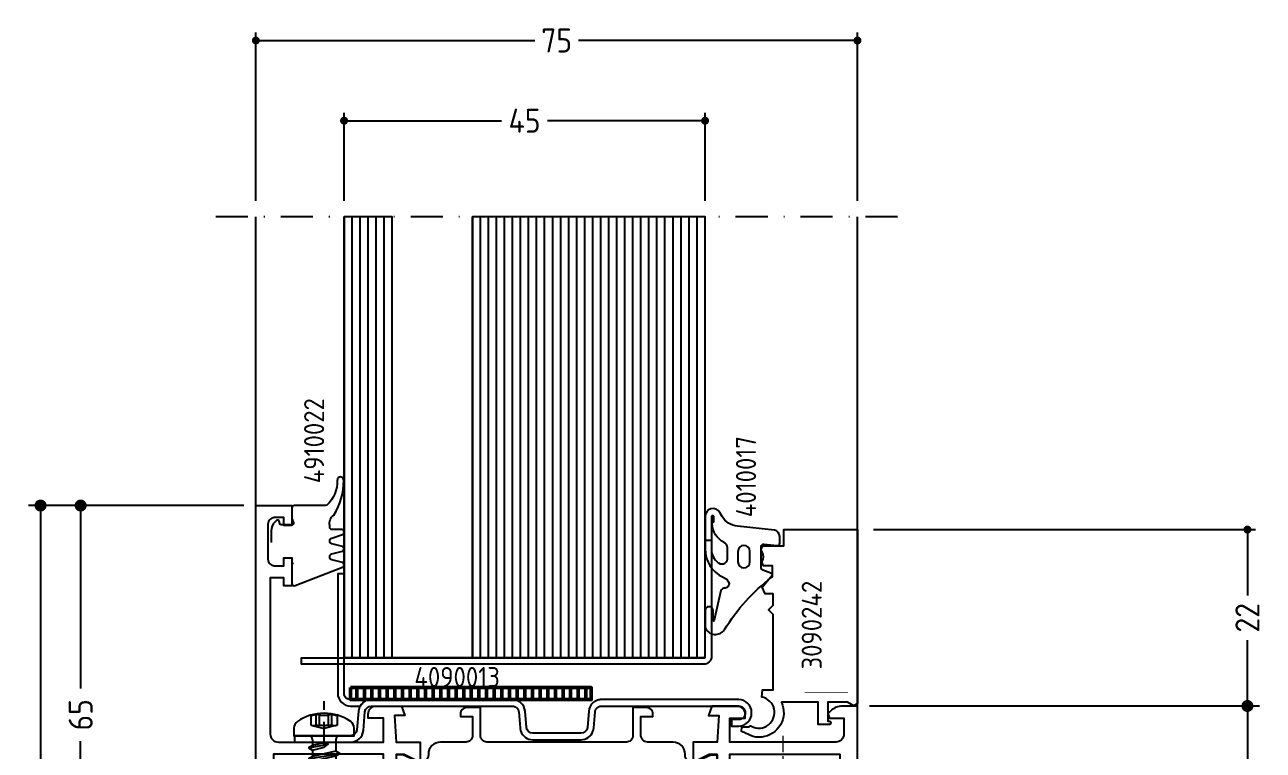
# Model space of a CAD drawing. Header units: millimetres. Extents: x 415 to 4125, y 1522 to 2116.
# Drawn here: x 3374.9 to 3529.3, y 1842.4 to 1932.9 of the extents above; entities that cross this region are included whole.
import ezdxf

# ---------------------------------------------------------------- set-up
doc = ezdxf.new("R2010")
doc.units = ezdxf.units.MM
for name, pattern in [('AM_ISO02W050', [7.5, 6, -1.5]), ('AM_ISO08W050', [18, 12, -1.5, 3, -1.5]), ('CENTER', [7, 4, -1, 1, -1]), ('DASHDOT', [8, 4, -2, 0, -2])]:
    doc.linetypes.add(name, pattern=pattern)
for name, color, linetype in [('AM_1', 2, 'Continuous'), ('AM_3', 6, 'AM_ISO02W050'), ('AM_7', 4, 'AM_ISO08W050'), ('CENTER', 7, 'Continuous'), ('DUENN', 7, 'Continuous'), ('GLAS', 7, 'Continuous'), ('PROFILE', 7, 'Continuous'), ('TEXT', 7, 'Continuous'), ('THICKNESS2', 7, 'Continuous')]:
    doc.layers.add(name, color=color, linetype=linetype)
for name, color, linetype, lineweight in [('AM_5', 3, 'Continuous', 25), ('AM_C', 2, 'Continuous', 50), ('Cent3', 70, 'CENTER', 18)]:
    doc.layers.add(name, color=color, linetype=linetype, lineweight=lineweight)
doc.styles.add('HBS_DIMTEXTSTYLE', font='isocp.shx')
doc.styles.get("Standard").update_dxf_attribs({"font": 'ISOCP.SHX'})
doc.dimstyles.new('HBS_Cata_1-1', dxfattribs={"dimtxt": 3, "dimasz": 1, "dimexe": 1, "dimexo": 2, "dimgap": 1, "dimtad": 0, "dimtoh": 1, "dimdec": 1, "dimdsep": 46, "dimtxsty": 'HBS_DIMTEXTSTYLE', "dimblk": 'DOT', "dimcen": 0, "dimclrd": 256, "dimclre": 256, "dimclrt": 2, "dimadec": 0, "dimazin": 2, "dimtp": 0.1, "dimtm": 0.1, "dimtfac": 0.7, "dimtdec": 1, "dimtmove": 0, "dimatfit": 3, "dimldrblk": 'NONE', "dimfxl": 1, "dimlwd": -1, "dimlwe": -1, "dimarcsym": 1})
doc.dimstyles.new('Konstruktionsschnitt 1-1$0', dxfattribs={"dimscale": 0, "dimtxt": 3, "dimasz": 1.5, "dimexe": 1.5, "dimexo": 1.5, "dimgap": 1.5, "dimtad": 0, "dimdsep": 46, "dimtxsty": 'HBS_DIMTEXTSTYLE', "dimblk": 'PUNKT', "dimcen": 0, "dimclrd": 3, "dimclre": 3, "dimclrt": 2, "dimadec": 1, "dimazin": 2, "dimtfac": 0.7, "dimtofl": 0, "dimtmove": 0, "dimatfit": 3, "dimfxl": 1, "dimtolj": 1, "dimtzin": 0, "dimarcsym": 0})

# ---------------------------------------------------------------- blocks, each defined once
blk = doc.blocks.new('PUNKT')
at = {"color": 0, "linetype": 'Continuous'}
blk.add_line((-0.5, 0), (-1, 0), dxfattribs=at)
at = {"color": 0, "linetype": 'Continuous', "const_width": 0.5}
blk.add_lwpolyline([(-0.25, 0, 1), (0.25, 0, 1)], format="xyb", close=True, dxfattribs=at)
blk = doc.blocks.new('*D422')
at = {"layer": 'AM_5', "color": 3, "lineweight": -2, "transparency": 16777216}
for p, q in [((3402.19, 1872.93), (3375.35, 1872.93)), ((3376.85, 1871.43), (3376.85, 1826.86)), ((3376.85, 1769.43), (3376.85, 1818.93)), ((3418.09, 1767.93), (3375.35, 1767.93))]:
    blk.add_line(p, q, dxfattribs=at)
at = {"layer": 'Defpoints', "color": 0, "transparency": 16777216}
for p in [(3376.85, 1872.93), (3403.69, 1872.93), (3419.59, 1767.93)]:
    blk.add_point(p, dxfattribs=at)
at = {"layer": 'AM_5', "color": 3, "lineweight": -2, "transparency": 16777216, "xscale": 1.5, "yscale": 1.5, "zscale": 1.5}
for p, rotation in [((3376.85, 1872.93), 90), ((3376.85, 1767.93), 270)]:
    blk.add_blockref('PUNKT', p, dxfattribs=dict(at, rotation=rotation))
at = {"layer": 'AM_5', "color": 2, "transparency": 16777216, "insert": (3376.85, 1822.9), "char_height": 3, "attachment_point": 5, "rotation": 90, "style": 'HBS_DIMTEXTSTYLE'}
blk.add_mtext('\\A1;105', dxfattribs=at)
blk = doc.blocks.new('*D424')
at = {"layer": 'AM_5', "color": 3, "lineweight": -2, "transparency": 16777216}
for p, q in [((3480.19, 1847.93), (3528.8, 1847.93)), ((3527.3, 1846.43), (3527.3, 1831.12)), ((3527.3, 1809.43), (3527.3, 1824.52)), ((3480.19, 1807.93), (3528.8, 1807.93))]:
    blk.add_line(p, q, dxfattribs=at)
at = {"layer": 'Defpoints', "color": 0, "transparency": 16777216}
for p in [(3478.69, 1847.93), (3478.69, 1807.93), (3527.3, 1807.93)]:
    blk.add_point(p, dxfattribs=at)
at = {"layer": 'AM_5', "color": 3, "lineweight": -2, "transparency": 16777216, "xscale": 1.5, "yscale": 1.5, "zscale": 1.5}
for p, rotation in [((3527.3, 1847.93), 90), ((3527.3, 1807.93), 270)]:
    blk.add_blockref('PUNKT', p, dxfattribs=dict(at, rotation=rotation))
at = {"layer": 'AM_5', "color": 2, "transparency": 16777216, "insert": (3527.3, 1827.82), "char_height": 3, "attachment_point": 5, "rotation": 90, "style": 'HBS_DIMTEXTSTYLE'}
blk.add_mtext('\\A1;40', dxfattribs=at)
blk = doc.blocks.new('*D426')
at = {"layer": 'AM_5', "color": 3, "lineweight": -2, "transparency": 16777216}
for p, q in [((3402.19, 1872.93), (3380.35, 1872.93)), ((3381.85, 1871.43), (3381.85, 1850.13)), ((3381.85, 1809.43), (3381.85, 1843.53)), ((3402.19, 1807.93), (3380.35, 1807.93))]:
    blk.add_line(p, q, dxfattribs=at)
at = {"layer": 'Defpoints', "color": 0, "transparency": 16777216}
for p in [(3403.69, 1872.93), (3381.85, 1807.93), (3403.69, 1807.93)]:
    blk.add_point(p, dxfattribs=at)
at = {"layer": 'AM_5', "color": 3, "lineweight": -2, "transparency": 16777216, "xscale": 1.5, "yscale": 1.5, "zscale": 1.5}
for p, rotation in [((3381.85, 1872.93), 90), ((3381.85, 1807.93), 270)]:
    blk.add_blockref('PUNKT', p, dxfattribs=dict(at, rotation=rotation))
at = {"layer": 'AM_5', "color": 2, "transparency": 16777216, "insert": (3381.85, 1846.83), "char_height": 3, "attachment_point": 5, "rotation": 90, "style": 'HBS_DIMTEXTSTYLE'}
blk.add_mtext('\\A1;65', dxfattribs=at)
blk = doc.blocks.new('WI1311073')
at = {"linetype": 'Continuous'}
for points in [[(17.7, 20.161791), (17.7, 13.4, 0.414214), (18.7, 12.4), (18.856087, 12.4, -0.294108), (19.766453, 11.813803), (20.5, 10.2), (20.5, 9.5), (18.3, 10.5), (17.5, 10.5), (17.5, 6.1), (18.3, 6.1), (20.5, 7.1), (20.5, 4.500001), (17.5, 4.5), (17.279263, 1.2), (18.58563, 1.2), (18.148865, 0), (15, 0, -0.414214), (14, 1), (14, 1.5), (15.9, 1.5), (15.9, 4.5), (2.7, 4.5, 0.414214), (1.7, 3.5), (1.7, 1.5), (3.5, 1.5), (3.712132, 0.987868), (3.310051, 0.585786, -0.198912), (1.895837, 0), (0, 0), (0, 65), (4.5, 65), (4.5, 62.5), (3.5, 62.5), (3.5, 63.5), (2.3, 63.5, 0.414214), (1.5, 62.7), (1.5, 58.3, 0.414214), (2.3, 57.5), (3.5, 57.5), (3.5, 58.5), (4.5, 58.5), (4.5, 55), (3.5, 55), (3.5, 56), (1.8, 56), (1.8, 36.5, 0.414214), (2.8, 35.5), (15.9, 35.5), (15.9, 38.5), (14, 38.5), (14, 39, -0.414214), (15, 40), (18.148865, 40), (18.58563, 38.8), (17.279263, 38.8), (17.5, 35.5), (20.5, 35.499999), (20.5, 32.9), (18.3, 33.9), (17.5, 33.9), (17.5, 29.5), (18.3, 29.5), (20.5, 30.5), (20.5, 29.8), (20.5, 29.8), (19.766453, 28.186197, -0.294108), (18.856087, 27.6), (18.7, 27.6, 0.414214), (17.7, 26.6), (17.7, 20.161791)], [(57.3, 19.709844), (57.3, 13.4, -0.414214), (56.3, 12.4), (56.143913, 12.4, 0.294108), (55.233547, 11.813803), (54.5, 10.2), (54.5, 10.2), (54.5, 9.5), (56.7, 10.5), (57.5, 10.5), (57.5, 6.1), (56.7, 6.1), (54.5, 7.1), (54.5, 4.500001), (57.5, 4.5), (57.720737, 1.2), (56.41437, 1.2), (56.851135, 0), (60, 0, 0.414214), (61, 1), (61, 1.5), (59.1, 1.5), (59.1, 4.5), (72.3, 4.5, -0.414214), (73.3, 3.5), (73.3, 1.5), (71.5, 1.5), (71.287868, 0.987868), (71.689949, 0.585786, 0.198912), (73.104163, 0), (75, 0), (75, 40), (73.104163, 40, 0.198912), (71.689949, 39.414214), (71.287868, 39.012132), (71.5, 38.5), (73.3, 38.5), (73.3, 36.5, -0.414214), (72.3, 35.5), (59.1, 35.5), (59.1, 38.5), (61, 38.5), (61, 39, 0.414214), (60, 40), (56.851135, 40), (56.41437, 38.8), (57.720737, 38.8), (57.5, 35.5), (54.5, 35.499999), (54.5, 32.9), (56.7, 33.9), (57.5, 33.9), (57.5, 29.5), (56.7, 29.5), (54.5, 30.5), (54.5, 29.8), (55.233547, 28.186197, 0.294108), (56.143913, 27.6), (56.3, 27.6, -0.414214), (57.3, 26.6), (57.3, 19.709844)], [(16.2, 19.890623), (16.2, 28.330909, 0.112281), (16.101639, 28.763398, -0.112281), (15.9, 29.65), (15.9, 34), (2.2, 34), (2.2, 31.5), (2.2, 31.5), (1.6, 31.5), (1.6, 8.5), (2.2, 8.5), (2.2, 6), (15.9, 6), (15.9, 10.35, -0.112281), (16.101639, 11.236602, 0.112281), (16.2, 11.669091), (16.2, 19.890623)], [(58.8, 19.709844), (58.8, 28.330909, -0.112281), (58.898361, 28.763398, 0.112281), (59.1, 29.65), (59.1, 34), (72.8, 34), (72.8, 31.5), (72.8, 31.5), (73.4, 31.5), (73.4, 8.5), (72.8, 8.5), (72.8, 6), (59.1, 6), (59.1, 10.35, 0.112281), (58.898361, 11.236602, -0.112281), (58.8, 11.669091), (58.8, 19.709844)]]:
    blk.add_lwpolyline(points, format="xyb", dxfattribs=at)
at = {"color": 7, "linetype": 'Continuous'}
for points, format in [([(35.052353, 30.5), (54.5, 30.5), (54.5, 30.450216), (56.5, 29.45), (57.5, 29.45), (57.5, 33.95), (56.5, 33.95), (54.5, 32.949784), (54.5, 32.9), (54.5, 32.9, -0.414214), (53.5, 33.9), (53.5, 34, 0.414214), (52, 35.5), (48.8, 35.5, -0.414214), (48, 36.3), (48, 38.7), (49.5, 38.7), (49.5, 39, 0.414214), (48.7, 39.8), (47, 39.8), (47, 36.3, -0.414214), (46.2, 35.5), (28.8, 35.5, -0.414214), (28, 36.3), (28, 39.8), (26.3, 39.8, 0.414214), (25.5, 39), (25.5, 38.7), (27, 38.7), (27, 36.3, -0.414214), (26.2, 35.5), (23, 35.5, 0.414214), (21.5, 34), (21.5, 33.9, -0.414214), (20.5, 32.9), (20.5, 32.949784), (18.5, 33.95), (17.5, 33.95), (17.5, 29.45), (18.5, 29.45), (20.5, 30.450216), (20.5, 30.5), (35.052353, 30.5)], "xyb"), ([(29.7, 32.880882, 0, 0, 0), (29.7, 31.2, 0, 0, 0), (23, 31.2, 0, 0, 0), (23, 34.8, 0, 0, 0), (23, 34.8, 0, 0, 0), (29.7, 34.8, 0, 0, 0), (29.7, 32.880882, 0.1, 0.1, 0)], "xyseb"), ([(30.4, 33.014109, 0, 0, 0), (30.4, 34.8, 0, 0, 0), (30.4, 34.8, 0, 0, 0), (37.15, 34.8, 0, 0, 0), (37.15, 32.792063, 0.1, 0.1, 0)], "xyseb"), ([(37.85, 32.792063, 0, 0, 0), (37.85, 34.8, 0, 0, 0), (44.6, 34.8, 0, 0, 0), (44.6, 32.658835, 0.1, 0.1, 0)], "xyseb"), ([(45.3, 32.658835, 0, 0, 0), (45.3, 34.8, 0, 0, 0), (45.3, 34.8, 0, 0, 0), (52, 34.8, 0, 0, 0), (52, 31.2, 0, 0, 0), (45.3, 31.2, 0, 0, 0), (45.3, 32.658835, 0.1, 0.1, 0)], "xyseb"), ([(35.052353, 31.2, 0, 0, 0), (30.4, 31.2, 0, 0, 0), (30.4, 33.014109, 0.1, 0.1, 0)], "xyseb"), ([(37.15, 32.792063, 0, 0, 0), (37.15, 31.2, 0, 0, 0), (35.052353, 31.2, 0.1, 0.1, 0)], "xyseb"), ([(44.6, 32.658835, 0, 0, 0), (44.6, 31.2, 0, 0, 0), (44.6, 31.2, 0, 0, 0), (37.85, 31.2, 0, 0, 0), (37.85, 32.792063, 0.1, 0.1, 0)], "xyseb"), ([(34.030577, 9.5), (54.5, 9.5), (54.5, 9.549784), (56.5, 10.55), (57.5, 10.55), (57.5, 6.05), (56.5, 6.05), (54.5, 7.050216), (54.5, 7.1), (54.5, 7.1, 0.414214), (53.5, 6.1), (53.5, 6, -0.414214), (52, 4.5), (48.8, 4.5, 0.414214), (48, 3.7), (48, 1.3), (49.5, 1.3), (49.5, 1, -0.414214), (48.7, 0.2), (47, 0.2), (47, 3.7, 0.414214), (46.2, 4.5), (28.8, 4.5, 0.414214), (28, 3.7), (28, 0.2), (26.3, 0.2, -0.414214), (25.5, 1), (25.5, 1.3), (27, 1.3), (27, 3.7, 0.414214), (26.2, 4.5), (23, 4.5, -0.414214), (21.5, 6), (21.5, 6.1, 0.414214), (20.5, 7.1), (20.5, 7.050216), (18.5, 6.05), (17.5, 6.05), (17.5, 10.55), (18.5, 10.55), (20.5, 9.549784), (20.5, 9.5), (34.030577, 9.5)], "xyb"), ([(29.7, 6.990274, 0, 0, 0), (29.7, 8.8, 0, 0, 0), (23, 8.8, 0, 0, 0), (23, 5.2, 0, 0, 0), (23, 5.2, 0, 0, 0), (29.7, 5.2, 0, 0, 0), (29.7, 6.990274, 0.1, 0.1, 0)], "xyseb"), ([(34.252702, 8.8, 0, 0, 0), (30.4, 8.8, 0, 0, 0), (30.4, 6.990274, 0.1, 0.1, 0)], "xyseb"), ([(37.15, 6.901456, 0, 0, 0), (37.15, 8.8, 0, 0, 0), (34.252702, 8.8, 0.1, 0.1, 0)], "xyseb"), ([(44.6, 6.901456, 0, 0, 0), (44.6, 8.8, 0, 0, 0), (44.6, 8.8, 0, 0, 0), (37.85, 8.8, 0, 0, 0), (37.85, 6.901456, 0.1, 0.1, 0)], "xyseb"), ([(45.3, 6.901456, 0, 0, 0), (45.3, 5.2, 0, 0, 0), (45.3, 5.2, 0, 0, 0), (52, 5.2, 0, 0, 0), (52, 8.8, 0, 0, 0), (45.3, 8.8, 0, 0, 0), (45.3, 6.901456, 0.1, 0.1, 0)], "xyseb"), ([(30.4, 6.990274, 0, 0, 0), (30.4, 5.2, 0, 0, 0), (30.4, 5.2, 0, 0, 0), (37.15, 5.2, 0, 0, 0), (37.15, 6.901456, 0.1, 0.1, 0)], "xyseb"), ([(37.85, 6.901456, 0, 0, 0), (37.85, 5.2, 0, 0, 0), (44.6, 5.2, 0, 0, 0), (44.6, 6.901456, 0.1, 0.1, 0)], "xyseb")]:
    blk.add_lwpolyline(points, format=format, dxfattribs=at)
blk = doc.blocks.new('WI4910022')
at = {"linetype": 'Continuous'}
for points, format in [([(0, -7.384542), (0, -9.699781, 0.537715), (0.418, -9.975781), (6.318, -7.675781, 0.71283), (6.278, -7.109781), (4.977, -6.761781, -0.767327), (4.977, -6.037781), (6.278, -5.689781, 0.767327), (6.278, -5.109781), (4.961, -4.756781, -0.767327), (4.961, -4.075781), (6.278, -3.589781, 0.876976), (6.2, -2.999781), (5, -2.999781, -0.414214), (4.7, -2.699781), (4.7, -2.479781, -0.288751), (5.2, -1.180781, 0.150709), (6.444974, 3.166565, 1.016945), (5.644974, 3.153565, -0.221064), (4.326972, 0.049094, -0.039181), (3.703, 0.000219), (0.3, 0.000219, 0.414214), (0, -0.299781), (0, -1.615021), (0.187939, -2.131377, -0.520567), (0, -2.399781), (-1.33218, -2.399781, -0.36397), (-1.529142, -2.234511), (-1.576655, -1.965052, 0.594937), (-1.910016, -1.853511), (-2.122998, -2.052119, 0.208), (-2.6, -3.14915), (-2.6, -4.591673)], "xyb"), ([(2.565643, -4.199781, 0, 0, 0), (2.300038, -4.199781, 0, 0, -0.414214), (1.700038, -3.599781, 0, 0, 0), (1.700038, -2.399781, 0, 0, -0.414214), (2.300038, -1.799781, 0, 0, 0), (2.800038, -1.799781, 0, 0, -0.414214), (3.400038, -2.399781, 0, 0, 0), (3.400038, -3.599781, 0, 0, -0.414214), (2.800038, -4.199781, 0, 0, 0), (2.565643, -4.199781, 0.1, 0.1, 0)], "xyseb"), ([(-2.6, -4.591673, 0, 0, 0), (-2.6, -5.850413, 0, 0, 0.208), (-2.122998, -6.947444, 0, 0, 0), (-1.910016, -7.146052, 0, 0, 0.594937), (-1.576655, -7.034511, 0, 0, 0), (-1.529142, -6.765052, 0, 0, -0.36397), (-1.33218, -6.599781, 0, 0, 0), (0, -6.599781, 0, 0, -0.520567), (0.187939, -6.868186, 0, 0, 0), (0.108146, -7.087413, 0.1, 0.1, 0)], "xyseb"), ([(-1.601403, -4.553482, 0, 0, 0.215574), (-1.909647, -3.76437, 0, 0, -0.717695), (-1.663439, -3.252018, 0, 0, 0), (-0.226878, -3.428405, 0, 0, -0.378866), (0.3, -4.023933, 0, 0, 0), (0.3, -4.97563, 0, 0, 0), (0.3, -4.97563, 0, 0, -0.378866), (-0.226878, -5.571158, 0, 0, 0), (-1.663439, -5.747545, 0, 0, -0.717695), (-1.909647, -5.235193, 0, 0, 0.188379), (-1.601403, -4.553482, 0.1, 0.1, 0)], "xyseb"), ([(1.300038, -6.990217, 0, 0, 0), (1.300038, -6.299781, 0, 0, -0.414214), (1.800038, -5.799781, 0, 0, 0), (2.416841, -5.799781, 0.1, 0.1, 0)], "xyseb"), ([(2.416841, -5.799781, 0, 0, 0), (2.900038, -5.799781, 0, 0, -0.414214), (3.400038, -6.299781, 0, 0, 0), (3.400038, -6.734514, 0, 0, -0.30908), (2.763268, -7.666214, 0, 0, 0), (1.981653, -7.970932, 0, 0, -0.527791), (1.300038, -7.505083, 0, 0, 0), (1.300038, -6.990217, 0.1, 0.1, 0)], "xyseb")]:
    blk.add_lwpolyline(points, format=format, dxfattribs=at)
blk.add_lwpolyline([(0.108146, -7.087413), (0, -7.384543)], dxfattribs=at)
blk = doc.blocks.new('4080436_custom_wos')
blk.add_lwpolyline([(-26.97, 0.4, 0.004374), (-27, 0.42, 0.009393), (-27.04, 0.45, 0.008732), (-27.08, 0.48, 0.006678), (-27.11, 0.5, 0.005796), (-27.14, 0.53, 0.003775), (-27.17, 0.54, 0.00446), (-27.21, 0.56, 0.004745), (-27.24, 0.58, 0.004746), (-27.27, 0.6, 0.005446), (-27.31, 0.62, 0.006611), (-27.35, 0.64, 0.007175), (-27.39, 0.66, 0.007951), (-27.43, 0.68, 0.006443), (-27.47, 0.7, 0.006656), (-27.51, 0.71, 0.007901), (-27.55, 0.72, 0.007046), (-27.58, 0.73, 0.005573), (-27.62, 0.74, 0.006095), (-27.65, 0.75, 0.006961), (-27.7, 0.76, 0.006263), (-27.73, 0.77, 0.005895), (-27.77, 0.78, 0.004888), (-27.81, 0.78, 0.004858), (-27.85, 0.79, 0.005749), (-27.88, 0.79, 0.006349), (-27.92, 0.8, 0.006609), (-27.96, 0.8, 0.006539), (-28, 0.8, 0.006195), (-28.04, 0.8), (-48.2, 0.8, -0.414214), (-49, 1.6), (-49, 16.5), (-49.8, 16.5), (-49.8, 1.6, 0.414214), (-48.2, 0), (-46.99, 0, 0.109506), (-47.19, -0.66), (-47.4, -2.97, -0.388866), (-48.19, -3.7), (-55.2, -3.7), (-55.2, -4.5), (-48.19, -4.5, 0.388866), (-46.6, -3.04), (-46.4, -0.73, -0.388866), (-45.6, 0), (-28.04, 0, -0.031191), (-27.94, -0.01, -0.032117), (-27.84, -0.03, -0.034113), (-27.74, -0.06, -0.033448), (-27.64, -0.11, -0.033036), (-27.55, -0.17, -0.034054), (-27.47, -0.24, -0.033669), (-27.4, -0.32, -0.0353), (-27.34, -0.41, -0.035248), (-27.29, -0.51, -0.034082), (-27.26, -0.62, -0.035248), (-27.24, -0.73), (-27.06, -2.74, 0.009909), (-27.06, -2.8, 0.007889), (-27.05, -2.86, 0.008695), (-27.04, -2.91, 0.00948), (-27.03, -2.97, 0.009796), (-27.01, -3.03, 0.009634), (-27, -3.08, 0.009059), (-26.97, -3.14, 0.316051), (-25.47, -4.2), (-19.48, -4.2, 0.316051), (-17.98, -3.14, 0.010145), (-17.96, -3.08, 0.008062), (-17.94, -3.03, 0.008782), (-17.92, -2.97, 0.009483), (-17.91, -2.92, 0.009718), (-17.9, -2.86, 0.009471), (-17.89, -2.8, 0.008803), (-17.89, -2.74), (-17.71, -0.73, -0.025271), (-17.7, -0.65, -0.025635), (-17.68, -0.57, -0.025685), (-17.65, -0.49, -0.025804), (-17.62, -0.42, -0.025802), (-17.57, -0.35, -0.024503), (-17.53, -0.29, -0.024568), (-17.47, -0.23, -0.024904), (-17.41, -0.18, -0.025509), (-17.35, -0.13, -0.025192), (-17.28, -0.09, -0.046587), (-17.13, -0.03, -0.024117), (-17.06, -0.01, -0.023804), (-16.99, 0, -0.023114), (-16.91, 0), (0.2, 0, -0.414214), (1, -0.8), (1, -0.9, -0.414214), (0.2, -1.7), (-0.7, -1.7), (-0.7, -2.5), (0.2, -2.5, 0.414214), (1.8, -0.9), (1.8, -0.8, 0.414214), (0.2, 0.8), (-16.91, 0.8, 0.006823), (-16.95, 0.8, 0.006631), (-16.99, 0.8, 0.006434), (-17.04, 0.8, 0.006371), (-17.08, 0.79, 0.006494), (-17.12, 0.79, 0.006197), (-17.16, 0.78, 0.006224), (-17.2, 0.77, 0.00638), (-17.24, 0.77, 0.006071), (-17.28, 0.76, 0.005434), (-17.32, 0.75, 0.005653), (-17.36, 0.74, 0.007587), (-17.4, 0.72, 0.009381), (-17.44, 0.71, 0.008193), (-17.49, 0.69, 0.00629), (-17.53, 0.68, 0.006974), (-17.57, 0.66, 0.005712), (-17.61, 0.64, 0.00638), (-17.65, 0.62, 0.005872), (-17.68, 0.6, 0.006229), (-17.72, 0.58, 0.00628), (-17.76, 0.55, 0.007), (-17.8, 0.53, 0.00673), (-17.84, 0.5, 0.005989), (-17.87, 0.48, 0.008282), (-17.91, 0.45, 0.009345), (-17.94, 0.42, 0.006288), (-17.98, 0.4, 0.191525), (-18.51, -0.66), (-18.68, -2.67, -0.388765), (-19.48, -3.4), (-25.47, -3.4, -0.388765), (-26.27, -2.67), (-26.44, -0.66, 0.191525), (-26.97, 0.4)], format="xyb", close=True)
blk.add_arc((-45.6, -0.8), 1.6, 90, 150)
blk = doc.blocks.new('WS4070448')
for p, q in [((45.28, 178.42), (45.28, 176.06)), ((45.28, 178.42), (48.18, 178.42)), ((48.18, 176.06), (48.18, 178.42)), ((45.28, 176.06), (46.73, 174.42)), ((46.73, 174.42), (48.18, 176.06))]:
    blk.add_line(p, q)
blk.add_lwpolyline([(50.05, 189.18, 0.314856), (43.41, 189.18, 0.244912), (42.98, 188.36), (42.98, 187.42), (50.48, 187.42), (50.48, 188.36, 0.244912), (50.05, 189.18, 0.138291)], format="xyb")
for points in [[(45.28, 186.92), (45.28, 186.21)], [(48.18, 186.92), (48.18, 185.5)], [(44.78, 185.92), (47.23, 186.35)], [(45.28, 185.63), (45.28, 185.21)], [(45.28, 185.63), (45.28, 184.81)], [(45.28, 185.63), (45.28, 184.81)], [(44.78, 184.52), (48.68, 185.21)], [(44.78, 183.12), (48.68, 183.81)], [(45.28, 184.23), (45.28, 183.41)], [(48.18, 184.92), (48.18, 184.1)], [(44.78, 181.72), (48.68, 182.41)], [(45.28, 182.83), (45.28, 182.01)], [(48.18, 183.52), (48.18, 182.7)], [(44.78, 180.32), (48.68, 181.01)], [(45.28, 181.43), (45.28, 180.61)], [(48.18, 182.12), (48.18, 181.3)], [(48.18, 180.72), (48.18, 179.9)], [(44.78, 178.92), (48.68, 179.61)], [(45.28, 180.03), (45.28, 179.21)], [(48.18, 179.32), (48.18, 178.42)], [(45.28, 178.63), (45.28, 178.42)], [(47.93, 178.42), (47.93, 176.17), (46.76, 174.78)], [(48.18, 177.92), (48.18, 177.1)], [(45.28, 177.23), (45.28, 176.41)]]:
    blk.add_lwpolyline(points)
for points in [[(44.78, 185.92), (45.28, 185.63), (46.73, 185.98), (47.23, 186.35), (46.73, 186.55), (45.28, 186.21)], [(44.78, 184.52), (45.28, 184.23), (48.18, 184.92), (48.68, 185.21), (48.18, 185.5), (45.28, 184.81)], [(44.78, 183.12), (45.28, 182.83), (48.18, 183.52), (48.68, 183.81), (48.18, 184.1), (45.28, 183.41)], [(44.78, 181.72), (45.28, 181.43), (48.18, 182.12), (48.68, 182.41), (48.18, 182.7), (45.28, 182.01)], [(44.78, 180.32), (45.28, 180.03), (48.18, 180.72), (48.68, 181.01), (48.18, 181.3), (45.28, 180.61)], [(44.78, 178.92), (45.28, 178.63), (48.18, 179.32), (48.68, 179.61), (48.18, 179.9), (45.28, 179.21)]]:
    blk.add_lwpolyline(points, close=True)
for centre, radius, start, end in [((44.78, 186.92), 0.5, 0, 90), ((48.68, 186.92), 0.5, 90, 180), ((45.27, 174.59), 1.47, 353.4244, 89.6688)]:
    blk.add_arc(centre, radius, start, end)
at = {"layer": 'AM_3'}
for p, q in [((45.76, 188.75), (45.76, 190.14)), ((46.17, 188.75), (46.17, 190.03)), ((47.29, 188.75), (47.29, 190.03)), ((47.7, 188.75), (47.7, 190.14))]:
    blk.add_line(p, q, dxfattribs=at)
for points in [[(45.08, 189.98), (45.08, 188.75)], [(48.38, 189.98), (48.38, 188.75)], [(45.08, 188.75), (46.73, 188.31)], [(48.38, 188.75), (46.73, 188.31)]]:
    blk.add_lwpolyline(points, dxfattribs=at)
for centre, radius, start, end in [((45.14, 191.26), 1.28, 267.2848, 298.8872), ((46.73, 192.91), 2.94, 250.6988, 289.3012), ((48.32, 191.26), 1.28, 241.1128, 272.7152), ((45.42, 189.91), 1.21, 253.6643, 286.3357), ((46.73, 198.84), 10.13, 264.4948, 275.5052), ((48.04, 189.91), 1.21, 253.6643, 286.3357)]:
    blk.add_arc(centre, radius, start, end, dxfattribs=at)
at = {"layer": 'AM_7'}
blk.add_line((46.71, 172.66), (46.73, 191.72), dxfattribs=at)
blk = doc.blocks.new('4080257_custom_wos')
blk.add_lwpolyline([(0.8, 0.2, -0.414214), (-0.2, -0.8), (-50.3, -0.8), (-50.3, 0), (-0.2, 0, 0.414214), (0, 0.2), (0, 14.7), (0.8, 14.7), (0.8, 0.2)], format="xyb", close=True)
blk = doc.blocks.new('30x1.5')
at = {"layer": 'AM_C'}
h = blk.add_hatch(dxfattribs=at)
h.set_pattern_fill('LINE', color=256, scale=0.3, angle=90)
h.set_pattern_definition([(90, (2674.2662, 640.5052), (-0.9525, 6e-17), [])])
h.paths.add_polyline_path([(2684.27, 641.71), (2684.27, 640.21), (2714.27, 640.21), (2714.27, 641.71)])
blk.add_lwpolyline([(2684.27, 641.71), (2684.27, 640.21), (2714.27, 640.21), (2714.27, 641.71)], close=True, dxfattribs=at)
blk = doc.blocks.new('WI3090242_255_255')
at = {"linetype": 'Continuous'}
for points, format in [([(-11.5, 20), (-9.2, 20), (-9.2, 22), (0, 22), (0, 0.3), (-0.45, 0.040192), (-1.24641, 0.5), (-3.7, 0.5), (-3.7, -1.9), (-3.5, -1.9, -1), (-3.5, -2.3), (-4.9, -2.3), (-4.9, 0.5), (-6.580485, 0.5)], "xyb"), ([(-6.580485, 1.7, 0.1, 0.1, 0), (-1.2, 1.7, 0, 0, 0), (-1.2, 20.8, 0, 0, 0), (-8, 20.8, 0, 0, 0), (-8, 19.1, 0, 0, 0), (-8, 19.1, 0, 0, -0.414214), (-8.3, 18.8, 0, 0, 0), (-9.5, 18.8, 0, 0, 0), (-9.5, 1.7, 0, 0, 0), (-6.580485, 1.7, 0.1, 0.1, 0)], "xyseb"), ([(-6.580485, 0.5), (-9.456587, 0.5), (-9.337115, 0.111765, -0.504614), (-12.300001, -3.9, -0.120349), (-13.668323, -3.507256, 0.072063), (-14.468774, -3.192011), (-14.4, -2.6), (-13.495213, -2.6), (-13.334818, -2.458545), (-13.212628, -2.523256, 1.162392), (-11.937065, 1.115927), (-11.854068, 2), (-10.5, 2), (-10.5, 11.417157), (-11.082843, 12), (-10.5, 12.582843), (-10.5, 14), (-11.5, 14), (-11.883022, 14.821394), (-10.6, 16.35044), (-10.6, 17.5), (-11.7, 17.5), (-11.933518, 17.988332, 0.339409), (-11.903971, 19.205369, -0.613429), (-11.5, 20)], "xyb")]:
    blk.add_lwpolyline(points, format=format, dxfattribs=at)
blk = doc.blocks.new('WI4010017_252_252')
at = {"linetype": 'Continuous'}
for points in [[(-3.47175, 2.422849, -0.240056), (-5.376381, 3.657427), (-5.644, 4.12, 0.767327), (-7.51, 3.62), (-7.51, -0.349, 0.286745), (-5.263, -3.944), (-4.861, -4.14, -0.149451), (-4.733, -4.259), (-4.577, -4.53, -0.57735), (-5.01, -5.28), (-5.132603, -5.28), (-5.173206, -5.305874, 0.158399), (-5.556307, -5.595998), (-6.371855, -9.276574, -0.113567), (-6.429677, -9.398061, -0.190093), (-6.510385, -9.193232), (-6.51, -8.11996, 1), (-7.51, -8.119601), (-7.51074, -10.181154, 0.009709), (-7.51, -10.219981, 0.587918), (-5.076012, -10.468668, -0.091591), (0.808851, -3.934984, 0.553622), (0.702606, -3.437713), (-0.302606, -3.071846, -0.315299), (-0.5, -2.789938), (-0.5, -0.1, -0.449698), (-0.164202, 0.197856), (1.464202, 0.002144, 0.449698), (1.8, 0.3), (1.8, 1.1565, 0.354573), (1.165065, 1.939286), (-3.47175, 2.422849)], [(-4.715, -0.285, 0.292811), (-5.171, 0.444, -0.290987), (-6.61, 2.708), (-6.61, 2.92), (-6.51, 2.92, 0.414214), (-6.41, 3.02), (-6.41, 3.62, 0.414214), (-6.51, 3.72), (-6.61, 3.72, 0.414214), (-6.71, 3.62), (-6.71, -0.483, 0.244698), (-5.857, -2.121), (-5.812, -2.153, 0.673804), (-4.723, -1.448), (-4.715, -0.285)], [(-1.91, -0.73, 1), (-3.41, -0.73), (-3.41, -2.03, 1), (-1.91, -2.03), (-1.91, -0.73)]]:
    blk.add_lwpolyline(points, format="xyb", close=True, dxfattribs=at)
blk = doc.blocks.new('_Dot')
at = {"color": 0, "linetype": 'ByBlock', "lineweight": -2}
blk.add_line((-0.5, 0), (-1, 0), dxfattribs=at)
at = {"color": 0, "linetype": 'ByBlock', "const_width": 0.5}
blk.add_lwpolyline([(-0.25, 0, 1), (0.25, 0, 1)], format="xyb", close=True, dxfattribs=at)
blk = doc.blocks.new('*D446')
at = {"layer": 'AM_5', "transparency": 16777216}
for p, q in [((3414.69, 1910.93), (3414.69, 1921.93)), ((3415.69, 1920.93), (3434.33, 1920.93)), ((3458.69, 1920.93), (3440.06, 1920.93)), ((3459.69, 1910.93), (3459.69, 1921.93))]:
    blk.add_line(p, q, dxfattribs=at)
at = {"layer": 'Defpoints', "color": 0, "transparency": 16777216}
for p in [(3414.69, 1920.93), (3414.69, 1908.93), (3459.69, 1908.93)]:
    blk.add_point(p, dxfattribs=at)
at = {"layer": 'AM_5', "transparency": 16777216, "rotation": 180}
blk.add_blockref('_Dot', (3414.69, 1920.93), dxfattribs=at)
at = {"layer": 'AM_5', "transparency": 16777216}
blk.add_blockref('_Dot', (3459.69, 1920.93), dxfattribs=at)
at = {"layer": 'AM_5', "color": 2, "transparency": 16777216, "insert": (3437.19, 1920.93), "char_height": 3, "attachment_point": 5, "style": 'HBS_DIMTEXTSTYLE'}
blk.add_mtext('45', dxfattribs=at)
blk = doc.blocks.new('_None')
blk = doc.blocks.new('*D447')
at = {"layer": 'AM_5', "transparency": 16777216}
for p, q in [((3403.69, 1910.93), (3403.69, 1931.93)), ((3478.69, 1910.93), (3478.69, 1931.93)), ((3404.69, 1930.93), (3438.48, 1930.93)), ((3477.69, 1930.93), (3443.91, 1930.93))]:
    blk.add_line(p, q, dxfattribs=at)
at = {"layer": 'Defpoints', "color": 0, "transparency": 16777216}
for p in [(3403.69, 1930.93), (3403.69, 1908.93), (3478.69, 1908.93)]:
    blk.add_point(p, dxfattribs=at)
at = {"layer": 'AM_5', "transparency": 16777216, "rotation": 180}
blk.add_blockref('_Dot', (3403.69, 1930.93), dxfattribs=at)
at = {"layer": 'AM_5', "transparency": 16777216}
blk.add_blockref('_Dot', (3478.69, 1930.93), dxfattribs=at)
at = {"layer": 'AM_5', "color": 2, "transparency": 16777216, "insert": (3441.19, 1930.93), "char_height": 3, "attachment_point": 5, "style": 'HBS_DIMTEXTSTYLE'}
blk.add_mtext('75', dxfattribs=at)
blk = doc.blocks.new('*D449')
at = {"layer": 'AM_5', "transparency": 16777216}
for p, q in [((3480.69, 1869.93), (3528.3, 1869.93)), ((3527.3, 1868.93), (3527.3, 1861.7)), ((3527.3, 1848.93), (3527.3, 1856.15)), ((3480.69, 1847.93), (3528.3, 1847.93))]:
    blk.add_line(p, q, dxfattribs=at)
at = {"layer": 'Defpoints', "color": 0, "transparency": 16777216}
for p in [(3478.69, 1869.93), (3527.3, 1869.93), (3478.69, 1847.93)]:
    blk.add_point(p, dxfattribs=at)
at = {"layer": 'AM_5', "transparency": 16777216}
for p, rotation in [((3527.3, 1869.93), 90), ((3527.3, 1847.93), 270)]:
    blk.add_blockref('_Dot', p, dxfattribs=dict(at, rotation=rotation))
at = {"layer": 'AM_5', "color": 2, "transparency": 16777216, "insert": (3527.3, 1858.93), "char_height": 3, "attachment_point": 5, "rotation": 90, "style": 'HBS_DIMTEXTSTYLE'}
blk.add_mtext('22', dxfattribs=at)

msp = doc.modelspace()

# ---------------------------------------------------------------- linework, layer by layer
at = {"layer": 'Cent3', "ltscale": 0.5}
msp.add_line((3469.394, 1844.19), (3469.394, 1798.926), dxfattribs=at)
at = {"layer": 'CENTER', "linetype": 'DASHDOT'}
msp.add_line((3483.694, 1908.926), (3398.694, 1908.926), dxfattribs=at)
at = {"layer": 'GLAS'}
for p, q in [((3414.694, 1853.926), (3414.694, 1908.926)), ((3415.694, 1853.926), (3415.694, 1908.926)), ((3416.694, 1853.926), (3416.694, 1908.926)), ((3417.694, 1853.926), (3417.694, 1908.926)), ((3418.694, 1853.926), (3418.694, 1908.926)), ((3419.694, 1853.926), (3419.694, 1908.926)), ((3420.694, 1853.926), (3420.694, 1908.926)), ((3430.694, 1853.926), (3430.694, 1908.926)), ((3431.694, 1853.926), (3431.694, 1908.926)), ((3432.694, 1853.926), (3432.694, 1908.926)), ((3433.694, 1853.926), (3433.694, 1908.926)), ((3434.694, 1853.926), (3434.694, 1908.926)), ((3435.694, 1853.926), (3435.694, 1908.926)), ((3436.694, 1853.926), (3436.694, 1908.926)), ((3437.694, 1853.926), (3437.694, 1908.926)), ((3438.694, 1853.926), (3438.694, 1908.926)), ((3439.694, 1853.926), (3439.694, 1908.926)), ((3440.694, 1853.926), (3440.694, 1908.926)), ((3441.694, 1853.926), (3441.694, 1908.926)), ((3442.694, 1853.926), (3442.694, 1908.926)), ((3443.694, 1853.926), (3443.694, 1908.926)), ((3444.694, 1853.926), (3444.694, 1908.926)), ((3445.694, 1853.926), (3445.694, 1908.926)), ((3446.694, 1853.926), (3446.694, 1908.926)), ((3447.694, 1853.926), (3447.694, 1908.926)), ((3448.694, 1853.926), (3448.694, 1908.926)), ((3449.694, 1853.926), (3449.694, 1908.926)), ((3450.694, 1853.926), (3450.694, 1908.926)), ((3451.694, 1853.926), (3451.694, 1908.926)), ((3452.694, 1853.926), (3452.694, 1908.926)), ((3453.694, 1853.926), (3453.694, 1908.926)), ((3454.694, 1853.926), (3454.694, 1908.926)), ((3455.694, 1853.926), (3455.694, 1908.926)), ((3456.694, 1853.926), (3456.694, 1908.926)), ((3457.694, 1853.926), (3457.694, 1908.926)), ((3458.694, 1853.926), (3458.694, 1908.926)), ((3459.694, 1853.926), (3459.694, 1908.926)), ((3459.694, 1853.926), (3414.694, 1853.926))]:
    msp.add_line(p, q, dxfattribs=at)
for points in [[(3420.694, 1853.926), (3420.694, 1908.926), (3414.694, 1908.926), (3414.694, 1853.926)], [(3459.694, 1853.926), (3459.694, 1908.926), (3430.694, 1908.926), (3430.694, 1853.926)]]:
    msp.add_lwpolyline(points, close=True, dxfattribs=at)
at = {"layer": 'THICKNESS2'}
for p, q in [((3403.694, 1847.926), (3403.694, 1908.926)), ((3478.694, 1847.926), (3478.694, 1908.926))]:
    msp.add_line(p, q, dxfattribs=at)

# ---------------------------------------------------------------- block references
for name, p in [('30x1.5', (731.228, 1208.521)), ('WS4070448', (3365.466, 1656.805))]:
    msp.add_blockref(name, p)
at = {"layer": 'AM_1'}
for name, p in [('4080257_custom_wos', (3459.694, 1853.926)), ('4080436_custom_wos', (3463.694, 1847.926))]:
    msp.add_blockref(name, p, dxfattribs=at)
at = {"layer": 'DUENN', "linetype": 'Continuous'}
for name, p in [('WI4910022', (3408.194, 1872.926)), ('WI4010017_252_252', (3467.194, 1867.926))]:
    msp.add_blockref(name, p, dxfattribs=at)
at = {"layer": 'PROFILE', "linetype": 'Continuous'}
for name, p in [('WI1311073', (3403.694, 1807.926)), ('WI3090242_255_255', (3478.694, 1847.926))]:
    msp.add_blockref(name, p, dxfattribs=at)

# ---------------------------------------------------------------- texts
at = {"insert": (3423.452, 1852.793), "char_height": 2.5, "attachment_point": 1}
msp.add_mtext_dynamic_manual_height_columns('4090013', width=18.72764, gutter_width=12.5, heights=[0], dxfattribs=at)
at = {"layer": 'TEXT', "linetype": 'Continuous'}
for s, p in [('4910022', (3412.205, 1875.711)), ('4010017', (3466.04, 1871.473)), ('3090242', (3474.236, 1852.479))]:
    msp.add_text(s, height=2.5, rotation=90, dxfattribs=at).set_placement(p)

# ---------------------------------------------------------------- dimensions: what is measured, and where the dimension line sits
at = {"layer": 'AM_5'}
for base, p1, p2, picture, middle in [((3403.694, 1930.926), (3478.694, 1908.926), (3403.694, 1908.926), '*D447', (3441.194, 1930.926)), ((3414.694, 1920.926), (3459.694, 1908.926), (3414.694, 1908.926), '*D446', (3437.194, 1920.926))]:
    dim = msp.add_linear_dim(base=base, p1=p1, p2=p2, dimstyle='HBS_Cata_1-1', override={"dimtol": 0, "dimlim": 0, "dimtp": 0.1, "dimtm": 0.1, "dimtfac": 0.71, "dimtdec": 1, "dimtolj": 0, "dimtzin": 8}, dxfattribs=at)
    dim.commit()
    dim.dimension.update_dxf_attribs({"geometry": picture, "text_midpoint": middle})
for base, p1, p2, dimstyle, override, picture, middle in [((3376.852, 1872.926), (3419.594, 1767.926), (3403.694, 1872.926), 'Konstruktionsschnitt 1-1$0', {"dimscale": 1}, '*D422', (3376.852, 1822.896)), ((3381.852, 1807.926), (3403.694, 1872.926), (3403.694, 1807.926), 'Konstruktionsschnitt 1-1$0', {"dimscale": 1}, '*D426', (3381.852, 1846.832)), ((3527.303, 1869.926), (3478.694, 1847.926), (3478.694, 1869.926), 'HBS_Cata_1-1', {"dimtol": 0, "dimlim": 0, "dimtp": 0.1, "dimtm": 0.1, "dimtfac": 0.71, "dimtdec": 1, "dimtolj": 0, "dimtzin": 8}, '*D449', (3527.303, 1858.926)), ((3527.303, 1807.926), (3478.694, 1847.926), (3478.694, 1807.926), 'Konstruktionsschnitt 1-1$0', {"dimscale": 1}, '*D424', (3527.303, 1827.824))]:
    dim = msp.add_linear_dim(base=base, p1=p1, p2=p2, angle=90, dimstyle=dimstyle, override=override, dxfattribs=at)
    dim.commit()
    dim.dimension.update_dxf_attribs({"geometry": picture, "text_midpoint": middle, "dimtype": 160})

doc.saveas('drawing.dxf')
